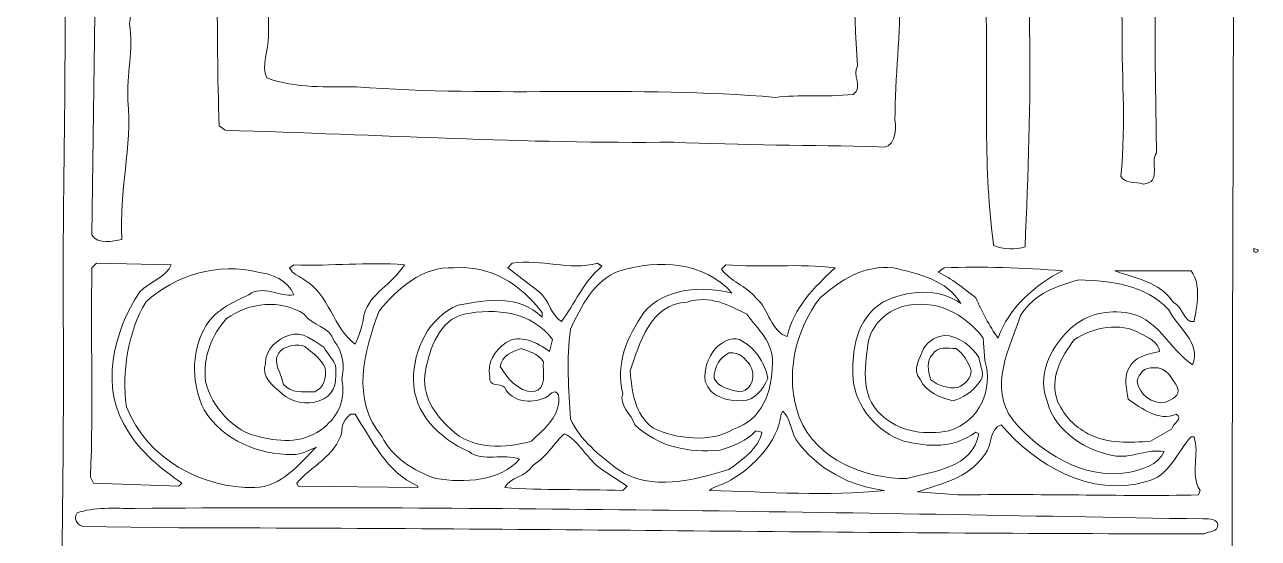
# Model space of a CAD drawing. Header units: centimetres. Extents: x -4.6 to 1.2, y -13.5 to 16.1.
# Drawn here: x -4.6 to 1.24, y 3.75 to 6.18 of the extents above; entities that cross this region are included whole.
import ezdxf

# ---------------------------------------------------------------- set-up
doc = ezdxf.new("R2010")
doc.units = ezdxf.units.CM
doc.header["$MEASUREMENT"] = 0
doc.layers.add('layer 1', color=7, linetype='Continuous')

msp = doc.modelspace()

# ---------------------------------------------------------------- linework, layer by layer
at = {"layer": 'layer 1', "color": 22, "lineweight": 9}
for points, knots in [([(1.13166, 13.98667), (1.13166, 13.98667), (1.1246, 13.04518), (1.1246, 13.04518), (1.1246, 13.04518), (1.1246, 13.04518), (1.13166, 10.41897), (1.13166, 10.41897), (1.13166, 10.41897), (1.13166, 10.41897), (1.1246, 7.96969), (1.1246, 7.96969), (1.1246, 7.96969), (1.11752, 5.30099), (1.11044, 2.67478), (1.10335, 0.01317), (1.10335, 0.01317), (1.10335, 0.01317), (1.08921, -2.95991), (1.08921, -2.95991), (1.08921, -2.95991), (1.09629, -3.49791), (1.08212, -4.08544), (1.08921, -4.6022), (1.08921, -4.6022), (1.13875, -4.64467), (1.11752, -4.69422), (1.08212, -4.7367), (1.08212, -4.7367), (1.07504, -5.86929), (1.08921, -7.00191), (1.08921, -8.11327), (1.08921, -8.11327), (1.08212, -8.50967), (1.08921, -8.94149), (1.07504, -9.35206), (1.07504, -9.35206), (1.07504, -9.97498), (1.07504, -10.57668), (1.06796, -11.22085), (1.06796, -11.22085), (1.06796, -11.22085), (1.06796, -12.94808), (1.06796, -12.94808), (1.06796, -12.94808), (1.06796, -13.1392), (1.08212, -13.31616), (1.06796, -13.50023), (1.06796, -13.50023), (1.06796, -13.50023), (1.05381, -13.51437), (1.05381, -13.51437), (1.05381, -13.51437), (0.88391, -13.50729), (0.70695, -13.51437), (0.55122, -13.51437), (0.55122, -13.51437), (0.43795, -13.47898), (0.31053, -13.5356), (0.18311, -13.51437), (0.18311, -13.51437), (0.1194, -13.45066), (0.17603, -13.35864), (0.1548, -13.2737), (0.1548, -13.2737), (0.13357, -12.65076), (0.1548, -11.96413), (0.14772, -11.31995), (0.14772, -11.31995), (0.14772, -10.85982), (0.14772, -10.38555), (0.14772, -9.93959), (0.14772, -9.93959), (0.16188, -9.12553), (0.14772, -8.31146), (0.14772, -7.49741), (0.14772, -7.49741), (0.14772, -7.37708), (0.1548, -7.25674), (0.14065, -7.12933), (0.14065, -7.12933), (0.1548, -7.07976), (0.14772, -7.01605), (0.14772, -6.95943), (0.14772, -6.95943), (0.16188, -6.34357), (0.13357, -5.75604), (0.1548, -5.14726), (0.1548, -5.14726), (0.1548, -4.68005), (0.16188, -4.20577), (0.16897, -3.71735), (0.16897, -3.71735), (0.1902, -3.42004), (0.21851, -3.11566), (0.21143, -2.81834), (0.21143, -2.81834), (0.19728, -2.67676), (0.16188, -2.54228), (0.14065, -2.40778), (0.14065, -2.40778), (0.13357, -2.31575), (0.07694, -2.24496), (0.04861, -2.16709), (0.04861, -2.16709), (-0.07881, -1.98304), (-0.2416, -1.82023), (-0.45398, -1.74944), (-0.45398, -1.74944), (-0.66633, -1.74944), (-0.63094, -1.4946), (-0.75836, -1.38135), (-0.75836, -1.38135), (-0.93534, -1.12651), (-1.27509, -1.16899), (-1.50161, -0.97078), (-1.50161, -0.97078), (-1.57241, -0.91416), (-1.62195, -0.8292), (-1.67857, -0.77257), (-1.67857, -0.77257), (-1.74937, -0.7938), (-1.79893, -0.87168), (-1.85556, -0.92122), (-1.85556, -0.92122), (-2.1741, -1.28224), (-2.72623, -1.16899), (-3.0094, -1.57248), (-3.0094, -1.57248), (-3.04478, -1.6291), (-3.03771, -1.69989), (-3.05894, -1.74944), (-3.05894, -1.74944), (-3.31378, -1.82023), (-3.59693, -2.01844), (-3.65355, -2.30159), (-3.65355, -2.30159), (-3.70312, -3.46252), (-3.7102, -4.65174), (-3.71726, -5.77727), (-3.71726, -5.77727), (-3.71726, -5.77727), (-3.74558, -8.96272), (-3.74558, -8.96272), (-3.74558, -8.96272), (-3.74558, -9.86173), (-3.76683, -10.83151), (-3.77391, -11.73052), (-3.77391, -11.73052), (-3.77391, -11.73052), (-3.79514, -13.46483), (-3.79514, -13.46483), (-3.79514, -13.46483), (-3.79514, -13.46483), (-3.81637, -13.48606), (-3.81637, -13.48606), (-3.81637, -13.48606), (-3.96504, -13.45775), (-4.11368, -13.50023), (-4.26233, -13.47189), (-4.26233, -13.47189), (-4.3756, -13.49314), (-4.43931, -13.47898), (-4.55965, -13.48606), (-4.55965, -13.48606), (-4.55965, -13.48606), (-4.58796, -13.45066), (-4.58796, -13.45066), (-4.58796, -13.45066), (-4.56673, -13.23831), (-4.60213, -13.01887), (-4.56673, -12.81357), (-4.56673, -12.81357), (-4.56673, -12.57997), (-4.56673, -12.31099), (-4.55256, -12.08446), (-4.55256, -12.08446), (-4.48885, -12.05615), (-4.58088, -11.99952), (-4.57379, -11.94996), (-4.57379, -11.94996), (-4.57379, -11.94996), (-4.52425, -11.87211), (-4.52425, -11.87211), (-4.52425, -11.87211), (-4.57379, -11.76592), (-4.54548, -11.65973), (-4.54548, -11.55356), (-4.54548, -11.55356), (-4.52425, -10.85982), (-4.54548, -10.14488), (-4.51717, -9.45823), (-4.51717, -9.45823), (-4.51717, -9.45823), (-4.51008, -9.45823), (-4.51008, -9.45823), (-4.51008, -9.45823), (-4.53842, -9.33081), (-4.53133, -9.18216), (-4.51717, -9.0406), (-4.51717, -9.0406), (-4.53842, -8.7362), (-4.51717, -8.42474), (-4.51717, -8.12742), (-4.51717, -8.12742), (-4.51008, -7.98586), (-4.54548, -7.84427), (-4.50302, -7.70977), (-4.50302, -7.70977), (-4.55256, -7.67437), (-4.49594, -7.59652), (-4.51008, -7.53989), (-4.51008, -7.53989), (-4.51008, -7.18595), (-4.49594, -6.7683), (-4.50302, -6.40728), (-4.50302, -6.40728), (-4.49594, -5.8976), (-4.50302, -5.39502), (-4.50302, -4.90657), (-4.50302, -4.90657), (-4.50302, -4.90657), (-4.48885, -4.86411), (-4.48885, -4.86411), (-4.48885, -4.86411), (-4.48885, -4.77209), (-4.51008, -4.67299), (-4.48885, -4.58097), (-4.48885, -4.58097), (-4.48885, -4.26242), (-4.48177, -3.92971), (-4.48177, -3.61116), (-4.48177, -3.61116), (-4.48177, -3.61116), (-4.47471, -3.40587), (-4.47471, -3.40587), (-4.47471, -3.40587), (-4.47471, -3.40587), (-4.47471, -3.25722), (-4.47471, -3.25722), (-4.47471, -3.25722), (-4.48885, -2.90328), (-4.46762, -2.53519), (-4.46762, -2.17417), (-4.46762, -2.17417), (-4.46762, -2.10338), (-4.46762, -2.01136), (-4.46054, -1.9335), (-4.46054, -1.9335), (-4.47471, -1.36718), (-4.46054, -0.76549), (-4.46054, -0.19211), (-4.46054, -0.19211), (-4.46054, -0.19211), (-4.44638, 0.02733), (-4.44638, 0.02733), (-4.44638, 0.02733), (-4.46762, 0.06979), (-4.43931, 0.1335), (-4.45346, 0.17598), (-4.45346, 0.17598), (-4.44638, 0.82015), (-4.43223, 1.45722), (-4.43931, 2.12263), (-4.43931, 2.12263), (-4.43931, 2.44826), (-4.41806, 2.75263), (-4.43931, 3.0641), (-4.43931, 3.0641), (-4.42515, 3.08535), (-4.42515, 3.11366), (-4.43223, 3.12782), (-4.43223, 3.12782), (-4.42515, 3.65873), (-4.41806, 4.18255), (-4.41806, 4.68515), (-4.41806, 4.68515), (-4.42515, 5.15235), (-4.411, 5.63371), (-4.411, 6.12921), (-4.411, 6.12921), (-4.40392, 6.49024), (-4.41806, 6.8017), (-4.39683, 7.16981), (-4.39683, 7.16981), (-4.411, 7.37508), (-4.39683, 7.58037), (-4.39683, 7.79273), (-4.39683, 7.79273), (-4.39683, 8.3378), (-4.38975, 8.92532), (-4.40392, 9.45625), (-4.40392, 9.45625), (-4.3756, 9.68277), (-4.39683, 9.93761), (-4.38975, 10.17119), (-4.38975, 10.17119), (-4.38975, 10.21367), (-4.38267, 10.28446), (-4.39683, 10.33401), (-4.39683, 10.33401), (-4.36852, 10.37649), (-4.41806, 10.42603), (-4.38975, 10.46851), (-4.38975, 10.46851), (-4.39683, 10.5747), (-4.38267, 10.68086), (-4.38975, 10.78705), (-4.38975, 10.78705), (-4.38267, 11.16222), (-4.38267, 11.53739), (-4.38267, 11.91259), (-4.38267, 11.91259), (-4.38267, 11.91259), (-4.3756, 12.20988), (-4.3756, 12.20988), (-4.3756, 12.20988), (-4.36144, 12.25944), (-4.40392, 12.30192), (-4.3756, 12.35147), (-4.3756, 12.35147), (-4.39683, 12.62047), (-4.3756, 12.89653), (-4.39683, 13.16552), (-4.39683, 13.16552), (-4.38267, 13.46991), (-4.40392, 13.838), (-4.3756, 14.12823), (-4.3756, 14.12823), (-4.38975, 14.41138), (-4.3756, 14.71578), (-4.3756, 15.00601), (-4.3756, 15.00601), (-4.36852, 15.23252), (-4.38267, 15.48735), (-4.39683, 15.69973), (-4.39683, 15.69973), (-4.36852, 15.74219), (-4.411, 15.81298), (-4.3756, 15.84838), (-4.3756, 15.84838), (-4.38267, 15.89794), (-4.40392, 15.9404), (-4.38267, 15.98996), (-4.38267, 15.98996), (-4.38267, 15.98996), (-4.28358, 16.05367), (-4.28358, 16.05367), (-4.28358, 16.05367), (-4.00041, 16.03242), (-3.65355, 16.06073), (-3.37041, 16.03242), (-3.37041, 16.03242), (-2.71917, 16.05367), (-2.06083, 16.02536), (-1.44499, 16.02536), (-1.44499, 16.02536), (-1.21138, 16.01827), (-0.98488, 16.02536), (-0.75127, 16.01827), (-0.75127, 16.01827), (-0.12835, 16.01827), (0.48751, 15.98288), (1.10335, 15.99703), (1.10335, 15.99703), (1.10335, 15.99703), (1.15291, 15.91209), (1.15291, 15.91209), (1.15291, 15.91209), (1.11752, 15.275), (1.14583, 14.63082), (1.13166, 13.98667)], [0, 0, 0, 0, 0.0107527, 0.0107527, 0.0107527, 0.0107527, 0.0215054, 0.0215054, 0.0215054, 0.0215054, 0.0322581, 0.0322581, 0.0322581, 0.0322581, 0.0430108, 0.0430108, 0.0430108, 0.0430108, 0.0537634, 0.0537634, 0.0537634, 0.0537634, 0.0645161, 0.0645161, 0.0645161, 0.0645161, 0.0752688, 0.0752688, 0.0752688, 0.0752688, 0.0860215, 0.0860215, 0.0860215, 0.0860215, 0.0967742, 0.0967742, 0.0967742, 0.0967742, 0.1075269, 0.1075269, 0.1075269, 0.1075269, 0.1182796, 0.1182796, 0.1182796, 0.1182796, 0.1290323, 0.1290323, 0.1290323, 0.1290323, 0.1397849, 0.1397849, 0.1397849, 0.1397849, 0.1505376, 0.1505376, 0.1505376, 0.1505376, 0.1612903, 0.1612903, 0.1612903, 0.1612903, 0.172043, 0.172043, 0.172043, 0.172043, 0.1827957, 0.1827957, 0.1827957, 0.1827957, 0.1935484, 0.1935484, 0.1935484, 0.1935484, 0.2043011, 0.2043011, 0.2043011, 0.2043011, 0.2150538, 0.2150538, 0.2150538, 0.2150538, 0.2258065, 0.2258065, 0.2258065, 0.2258065, 0.2365591, 0.2365591, 0.2365591, 0.2365591, 0.2473118, 0.2473118, 0.2473118, 0.2473118, 0.2580645, 0.2580645, 0.2580645, 0.2580645, 0.2688172, 0.2688172, 0.2688172, 0.2688172, 0.2795699, 0.2795699, 0.2795699, 0.2795699, 0.2903226, 0.2903226, 0.2903226, 0.2903226, 0.3010753, 0.3010753, 0.3010753, 0.3010753, 0.311828, 0.311828, 0.311828, 0.311828, 0.3225806, 0.3225806, 0.3225806, 0.3225806, 0.3333333, 0.3333333, 0.3333333, 0.3333333, 0.344086, 0.344086, 0.344086, 0.344086, 0.3548387, 0.3548387, 0.3548387, 0.3548387, 0.3655914, 0.3655914, 0.3655914, 0.3655914, 0.3763441, 0.3763441, 0.3763441, 0.3763441, 0.3870968, 0.3870968, 0.3870968, 0.3870968, 0.3978495, 0.3978495, 0.3978495, 0.3978495, 0.4086022, 0.4086022, 0.4086022, 0.4086022, 0.4193548, 0.4193548, 0.4193548, 0.4193548, 0.4301075, 0.4301075, 0.4301075, 0.4301075, 0.4408602, 0.4408602, 0.4408602, 0.4408602, 0.4516129, 0.4516129, 0.4516129, 0.4516129, 0.4623656, 0.4623656, 0.4623656, 0.4623656, 0.4731183, 0.4731183, 0.4731183, 0.4731183, 0.483871, 0.483871, 0.483871, 0.483871, 0.4946237, 0.4946237, 0.4946237, 0.4946237, 0.5053763, 0.5053763, 0.5053763, 0.5053763, 0.516129, 0.516129, 0.516129, 0.516129, 0.5268817, 0.5268817, 0.5268817, 0.5268817, 0.5376344, 0.5376344, 0.5376344, 0.5376344, 0.5483871, 0.5483871, 0.5483871, 0.5483871, 0.5591398, 0.5591398, 0.5591398, 0.5591398, 0.5698925, 0.5698925, 0.5698925, 0.5698925, 0.5806452, 0.5806452, 0.5806452, 0.5806452, 0.5913978, 0.5913978, 0.5913978, 0.5913978, 0.6021505, 0.6021505, 0.6021505, 0.6021505, 0.6129032, 0.6129032, 0.6129032, 0.6129032, 0.6236559, 0.6236559, 0.6236559, 0.6236559, 0.6344086, 0.6344086, 0.6344086, 0.6344086, 0.6451613, 0.6451613, 0.6451613, 0.6451613, 0.655914, 0.655914, 0.655914, 0.655914, 0.6666667, 0.6666667, 0.6666667, 0.6666667, 0.6774194, 0.6774194, 0.6774194, 0.6774194, 0.688172, 0.688172, 0.688172, 0.688172, 0.6989247, 0.6989247, 0.6989247, 0.6989247, 0.7096774, 0.7096774, 0.7096774, 0.7096774, 0.7204301, 0.7204301, 0.7204301, 0.7204301, 0.7311828, 0.7311828, 0.7311828, 0.7311828, 0.7419355, 0.7419355, 0.7419355, 0.7419355, 0.7526882, 0.7526882, 0.7526882, 0.7526882, 0.7634409, 0.7634409, 0.7634409, 0.7634409, 0.7741935, 0.7741935, 0.7741935, 0.7741935, 0.7849462, 0.7849462, 0.7849462, 0.7849462, 0.7956989, 0.7956989, 0.7956989, 0.7956989, 0.8064516, 0.8064516, 0.8064516, 0.8064516, 0.8172043, 0.8172043, 0.8172043, 0.8172043, 0.827957, 0.827957, 0.827957, 0.827957, 0.8387097, 0.8387097, 0.8387097, 0.8387097, 0.8494624, 0.8494624, 0.8494624, 0.8494624, 0.8602151, 0.8602151, 0.8602151, 0.8602151, 0.8709677, 0.8709677, 0.8709677, 0.8709677, 0.8817204, 0.8817204, 0.8817204, 0.8817204, 0.8924731, 0.8924731, 0.8924731, 0.8924731, 0.9032258, 0.9032258, 0.9032258, 0.9032258, 0.9139785, 0.9139785, 0.9139785, 0.9139785, 0.9247312, 0.9247312, 0.9247312, 0.9247312, 0.9354839, 0.9354839, 0.9354839, 0.9354839, 0.9462366, 0.9462366, 0.9462366, 0.9462366, 0.9569892, 0.9569892, 0.9569892, 0.9569892, 0.9677419, 0.9677419, 0.9677419, 0.9677419, 0.9784946, 0.9784946, 0.9784946, 0.9784946, 0.9892473, 0.9892473, 0.9892473, 0.9892473, 1, 1, 1, 1]), ([(-4.09245, 6.79461), (-4.09952, 6.58226), (-4.07829, 6.39113), (-4.1066, 6.18586), (-4.1066, 6.18586), (-4.08537, 6.0655), (-4.12077, 5.94517), (-4.11368, 5.82483), (-4.11368, 5.82483), (-4.09245, 5.60539), (-4.15616, 5.39302), (-4.142, 5.16651), (-4.142, 5.16651), (-4.18448, 5.15943), (-4.25525, 5.13818), (-4.28358, 5.18774), (-4.28358, 5.18774), (-4.28358, 5.18774), (-4.24818, 7.85644), (-4.24818, 7.85644), (-4.24818, 7.85644), (-4.26233, 8.42982), (-4.24818, 9.02443), (-4.23402, 9.62612), (-4.23402, 9.62612), (-4.19862, 9.64029), (-4.14908, 9.64737), (-4.11368, 9.63321), (-4.11368, 9.63321), (-4.07829, 9.50579), (-4.09952, 9.39254), (-4.07829, 9.25804), (-4.07829, 9.25804), (-4.05706, 9.04568), (-4.1066, 8.81916), (-4.08537, 8.60678), (-4.08537, 8.60678), (-4.08537, 8.60678), (-4.07829, 8.01925), (-4.07829, 8.01925), (-4.07829, 8.01925), (-4.11368, 7.90598), (-4.0712, 7.7715), (-4.08537, 7.65823), (-4.08537, 7.65823), (-4.0712, 7.62283), (-4.09952, 7.59452), (-4.09245, 7.55206), (-4.09245, 7.55206), (-4.09245, 7.40339), (-4.09952, 7.25474), (-4.07829, 7.11316), (-4.07829, 7.11316), (-4.07829, 7.11316), (-4.09952, 7.07778), (-4.09952, 7.07778), (-4.09952, 7.07778), (-4.09952, 7.07778), (-4.09245, 6.79461), (-4.09245, 6.79461)], [0, 0, 0, 0, 0.0666667, 0.0666667, 0.0666667, 0.0666667, 0.1333333, 0.1333333, 0.1333333, 0.1333333, 0.2, 0.2, 0.2, 0.2, 0.2666667, 0.2666667, 0.2666667, 0.2666667, 0.3333333, 0.3333333, 0.3333333, 0.3333333, 0.4, 0.4, 0.4, 0.4, 0.4666667, 0.4666667, 0.4666667, 0.4666667, 0.5333333, 0.5333333, 0.5333333, 0.5333333, 0.6, 0.6, 0.6, 0.6, 0.6666667, 0.6666667, 0.6666667, 0.6666667, 0.7333333, 0.7333333, 0.7333333, 0.7333333, 0.8, 0.8, 0.8, 0.8, 0.8666667, 0.8666667, 0.8666667, 0.8666667, 0.9333333, 0.9333333, 0.9333333, 0.9333333, 1, 1, 1, 1]), ([(-0.46106, 6.49732), (-0.43273, 6.44776), (-0.45398, 6.39113), (-0.46106, 6.33451), (-0.46106, 6.33451), (-0.45398, 6.15046), (-0.48229, 5.931), (-0.48229, 5.73281), (-0.48229, 5.73281), (-0.47521, 5.68325), (-0.48229, 5.58414), (-0.56015, 5.60539), (-0.56015, 5.60539), (-0.87163, 5.61246), (-1.21138, 5.61246), (-1.52993, 5.62662), (-1.52993, 5.62662), (-2.23073, 5.61954), (-2.91736, 5.66202), (-3.65355, 5.68325), (-3.65355, 5.68325), (-3.65355, 5.68325), (-3.68187, 5.7045), (-3.68187, 5.7045), (-3.68187, 5.7045), (-3.69603, 6.16461), (-3.68895, 6.62474), (-3.68895, 7.09193), (-3.68895, 7.09193), (-3.69603, 7.78565), (-3.68187, 8.5714), (-3.66064, 9.2722), (-3.66064, 9.2722), (-3.63232, 9.32175), (-3.56153, 9.30052), (-3.51907, 9.32175), (-3.51907, 9.32175), (-3.48368, 9.30052), (-3.41997, 9.31466), (-3.41997, 9.25804), (-3.41997, 9.25804), (-3.41997, 8.79791), (-3.42703, 8.33071), (-3.44828, 7.8706), (-3.44828, 7.8706), (-3.42703, 7.29722), (-3.44828, 6.70259), (-3.44828, 6.12921), (-3.44828, 6.12921), (-3.44828, 6.0655), (-3.48368, 5.98765), (-3.45536, 5.931), (-3.45536, 5.931), (-3.32086, 5.88146), (-3.16513, 5.88854), (-3.03063, 5.88854), (-3.03063, 5.88854), (-2.37231, 5.83898), (-1.70689, 5.89563), (-1.04857, 5.83898), (-1.04857, 5.83898), (-0.93534, 5.85315), (-0.81498, 5.83898), (-0.6805, 5.85315), (-0.6805, 5.85315), (-0.63094, 5.88854), (-0.68756, 5.94517), (-0.65925, 5.98765), (-0.65925, 5.98765), (-0.6805, 6.2708), (-0.6805, 6.56809), (-0.66633, 6.84418), (-0.66633, 6.84418), (-0.67342, 6.88664), (-0.70881, 6.91497), (-0.73713, 6.9362), (-0.73713, 6.9362), (-0.91409, 6.96451), (-1.06982, 6.92912), (-1.23261, 6.98574), (-1.23261, 6.98574), (-1.25386, 7.01405), (-1.26094, 7.0707), (-1.24678, 7.11316), (-1.24678, 7.11316), (-1.06982, 7.14856), (-0.87869, 7.13441), (-0.70881, 7.12733), (-0.70881, 7.12733), (-0.6805, 7.14149), (-0.65219, 7.16981), (-0.67342, 7.20518), (-0.67342, 7.20518), (-0.70173, 7.23351), (-0.65925, 7.26183), (-0.65925, 7.29014), (-0.65925, 7.29014), (-0.65925, 7.29014), (-0.65925, 7.79273), (-0.65925, 7.79273), (-0.65925, 7.79273), (-0.60971, 7.85644), (-0.51769, 7.79273), (-0.46106, 7.79981), (-0.46106, 7.79981), (-0.39027, 7.53081), (-0.48937, 7.24766), (-0.46106, 6.95743), (-0.46106, 6.95743), (-0.48229, 6.8017), (-0.43981, 6.65305), (-0.46106, 6.49732)], [0, 0, 0, 0, 0.0357143, 0.0357143, 0.0357143, 0.0357143, 0.0714286, 0.0714286, 0.0714286, 0.0714286, 0.1071429, 0.1071429, 0.1071429, 0.1071429, 0.1428571, 0.1428571, 0.1428571, 0.1428571, 0.1785714, 0.1785714, 0.1785714, 0.1785714, 0.2142857, 0.2142857, 0.2142857, 0.2142857, 0.25, 0.25, 0.25, 0.25, 0.2857143, 0.2857143, 0.2857143, 0.2857143, 0.3214286, 0.3214286, 0.3214286, 0.3214286, 0.3571429, 0.3571429, 0.3571429, 0.3571429, 0.3928571, 0.3928571, 0.3928571, 0.3928571, 0.4285714, 0.4285714, 0.4285714, 0.4285714, 0.4642857, 0.4642857, 0.4642857, 0.4642857, 0.5, 0.5, 0.5, 0.5, 0.5357143, 0.5357143, 0.5357143, 0.5357143, 0.5714286, 0.5714286, 0.5714286, 0.5714286, 0.6071429, 0.6071429, 0.6071429, 0.6071429, 0.6428571, 0.6428571, 0.6428571, 0.6428571, 0.6785714, 0.6785714, 0.6785714, 0.6785714, 0.7142857, 0.7142857, 0.7142857, 0.7142857, 0.75, 0.75, 0.75, 0.75, 0.7857143, 0.7857143, 0.7857143, 0.7857143, 0.8214286, 0.8214286, 0.8214286, 0.8214286, 0.8571429, 0.8571429, 0.8571429, 0.8571429, 0.8928571, 0.8928571, 0.8928571, 0.8928571, 0.9285714, 0.9285714, 0.9285714, 0.9285714, 0.9642857, 0.9642857, 0.9642857, 0.9642857, 1, 1, 1, 1]), ([(0.74941, 6.01596), (0.74941, 6.01596), (0.75649, 5.57708), (0.75649, 5.57708), (0.75649, 5.57708), (0.7211, 5.5346), (0.78481, 5.4355), (0.69278, 5.42841), (0.69278, 5.42841), (0.65739, 5.44258), (0.60785, 5.42841), (0.5866, 5.46381), (0.5866, 5.46381), (0.61493, 5.72573), (0.5866, 5.9664), (0.59368, 6.20709), (0.59368, 6.20709), (0.57245, 6.33451), (0.60076, 6.46192), (0.59368, 6.58226), (0.59368, 6.58226), (0.57953, 7.31845), (0.60785, 8.06173), (0.61493, 8.79084), (0.61493, 8.79084), (0.60785, 8.8687), (0.56537, 8.93241), (0.55122, 9.0032), (0.55122, 9.0032), (0.55122, 9.0032), (0.52997, 9.02443), (0.52997, 9.02443), (0.52997, 9.02443), (0.33178, 9.01028), (0.1548, 9.0032), (-0.04341, 9.02443), (-0.04341, 9.02443), (-0.26285, 9.0386), (-0.53892, 9.03151), (-0.75836, 9.05274), (-0.75836, 9.05274), (-0.75836, 9.05274), (-0.75836, 9.06691), (-0.75836, 9.06691), (-0.75836, 9.06691), (-1.1689, 9.07399), (-1.66443, 9.08814), (-2.08914, 9.05274), (-2.08914, 9.05274), (-2.08914, 9.05274), (-2.12454, 9.0032), (-2.12454, 9.0032), (-2.12454, 9.0032), (-2.11039, 8.93949), (-2.15287, 8.85455), (-2.10331, 8.81207), (-2.10331, 8.81207), (-2.10331, 8.81207), (-2.13162, 8.77668), (-2.13162, 8.77668), (-2.13162, 8.77668), (-2.14579, 8.4723), (-2.14579, 8.1325), (-2.13162, 7.83521), (-2.13162, 7.83521), (-2.13162, 7.83521), (-2.12454, 7.81396), (-2.12454, 7.81396), (-2.12454, 7.81396), (-2.12454, 7.81396), (-1.72105, 7.79273), (-1.72105, 7.79273), (-1.72105, 7.79273), (-1.65735, 7.75025), (-1.70689, 7.69362), (-1.69274, 7.62991), (-1.69274, 7.62991), (-1.69274, 7.62991), (-1.72814, 7.60869), (-1.72814, 7.60869), (-1.72814, 7.60869), (-1.87679, 7.6016), (-1.98297, 7.62991), (-2.13162, 7.6016), (-2.13162, 7.6016), (-2.23073, 7.54498), (-2.15993, 7.45295), (-2.18825, 7.37508), (-2.18825, 7.37508), (-2.18825, 7.21935), (-2.18825, 7.07778), (-2.20241, 6.92912), (-2.20241, 6.92912), (-2.23781, 6.92203), (-2.31566, 6.91497), (-2.35814, 6.9362), (-2.35814, 6.9362), (-2.39354, 7.09193), (-2.36523, 7.22643), (-2.37937, 7.39631), (-2.37937, 7.39631), (-2.39354, 7.76442), (-2.37937, 8.11836), (-2.36523, 8.47936), (-2.36523, 8.47936), (-2.39354, 8.52892), (-2.34398, 8.5714), (-2.35814, 8.62803), (-2.35814, 8.62803), (-2.38646, 8.79084), (-2.34398, 8.95366), (-2.35106, 9.10939), (-2.35106, 9.10939), (-2.33691, 9.18016), (-2.40062, 9.27927), (-2.31566, 9.30758), (-2.31566, 9.30758), (-1.99006, 9.29343), (-1.70689, 9.29343), (-1.3742, 9.28635), (-1.3742, 9.28635), (-0.68756, 9.26512), (0.03447, 9.26512), (0.7211, 9.24387), (0.7211, 9.24387), (0.7211, 9.24387), (0.74941, 9.20849), (0.74941, 9.20849), (0.74941, 9.20849), (0.74235, 8.91118), (0.73526, 8.57847), (0.74941, 8.3024), (0.74941, 8.3024), (0.76358, 7.83521), (0.74941, 7.36093), (0.74941, 6.88664), (0.74941, 6.88664), (0.74941, 6.60349), (0.74941, 6.30619), (0.74941, 6.01596)], [0, 0, 0, 0, 0.0285714, 0.0285714, 0.0285714, 0.0285714, 0.0571429, 0.0571429, 0.0571429, 0.0571429, 0.0857143, 0.0857143, 0.0857143, 0.0857143, 0.1142857, 0.1142857, 0.1142857, 0.1142857, 0.1428571, 0.1428571, 0.1428571, 0.1428571, 0.1714286, 0.1714286, 0.1714286, 0.1714286, 0.2, 0.2, 0.2, 0.2, 0.2285714, 0.2285714, 0.2285714, 0.2285714, 0.2571429, 0.2571429, 0.2571429, 0.2571429, 0.2857143, 0.2857143, 0.2857143, 0.2857143, 0.3142857, 0.3142857, 0.3142857, 0.3142857, 0.3428571, 0.3428571, 0.3428571, 0.3428571, 0.3714286, 0.3714286, 0.3714286, 0.3714286, 0.4, 0.4, 0.4, 0.4, 0.4285714, 0.4285714, 0.4285714, 0.4285714, 0.4571429, 0.4571429, 0.4571429, 0.4571429, 0.4857143, 0.4857143, 0.4857143, 0.4857143, 0.5142857, 0.5142857, 0.5142857, 0.5142857, 0.5428571, 0.5428571, 0.5428571, 0.5428571, 0.5714286, 0.5714286, 0.5714286, 0.5714286, 0.6, 0.6, 0.6, 0.6, 0.6285714, 0.6285714, 0.6285714, 0.6285714, 0.6571429, 0.6571429, 0.6571429, 0.6571429, 0.6857143, 0.6857143, 0.6857143, 0.6857143, 0.7142857, 0.7142857, 0.7142857, 0.7142857, 0.7428571, 0.7428571, 0.7428571, 0.7428571, 0.7714286, 0.7714286, 0.7714286, 0.7714286, 0.8, 0.8, 0.8, 0.8, 0.8285714, 0.8285714, 0.8285714, 0.8285714, 0.8571429, 0.8571429, 0.8571429, 0.8571429, 0.8857143, 0.8857143, 0.8857143, 0.8857143, 0.9142857, 0.9142857, 0.9142857, 0.9142857, 0.9428571, 0.9428571, 0.9428571, 0.9428571, 0.9714286, 0.9714286, 0.9714286, 0.9714286, 1, 1, 1, 1]), ([(0.1548, 6.15752), (0.16188, 5.81067), (0.14772, 5.47798), (0.13357, 5.13112), (0.13357, 5.13112), (0.09109, 5.11695), (0.02738, 5.11695), (-0.0151, 5.13818), (-0.0151, 5.13818), (-0.06464, 5.49212), (-0.04341, 5.87438), (-0.05047, 6.24248), (-0.05047, 6.24248), (-0.05047, 6.92203), (-0.03633, 7.59452), (-0.0151, 8.25992), (-0.0151, 8.25992), (-0.14958, 8.40859), (-0.40441, 8.3024), (-0.56723, 8.35194), (-0.56723, 8.35194), (-0.7159, 8.33071), (-0.87869, 8.3378), (-1.01317, 8.32363), (-1.01317, 8.32363), (-1.06982, 8.30948), (-1.02734, 8.23161), (-1.04857, 8.19621), (-1.04857, 8.19621), (-1.04148, 8.09004), (-1.09813, 7.99094), (-1.07688, 7.87767), (-1.07688, 7.87767), (-1.06982, 7.79981), (-1.04857, 7.70779), (-1.10519, 7.65114), (-1.10519, 7.65114), (-1.15476, 7.64408), (-1.22555, 7.637), (-1.26801, 7.67239), (-1.26801, 7.67239), (-1.26801, 7.67239), (-1.26094, 8.24578), (-1.26094, 8.24578), (-1.26094, 8.24578), (-1.3388, 8.41565), (-1.55824, 8.28823), (-1.69982, 8.36611), (-1.69982, 8.36611), (-1.72814, 8.41565), (-1.71397, 8.48645), (-1.71397, 8.54307), (-1.71397, 8.54307), (-1.71397, 8.54307), (-1.67151, 8.55724), (-1.67151, 8.55724), (-1.67151, 8.55724), (-1.27509, 8.53601), (-0.85038, 8.56432), (-0.46106, 8.53601), (-0.46106, 8.53601), (-0.46106, 8.53601), (-0.45398, 8.50061), (-0.45398, 8.50061), (-0.45398, 8.50061), (-0.45398, 8.50061), (-0.4115, 8.52892), (-0.4115, 8.52892), (-0.4115, 8.52892), (-0.4115, 8.52892), (0.12649, 8.51476), (0.12649, 8.51476), (0.12649, 8.51476), (0.12649, 8.51476), (0.1548, 8.47936), (0.1548, 8.47936), (0.1548, 8.47936), (0.13357, 8.10419), (0.16897, 7.67948), (0.1548, 7.29014), (0.1548, 7.29014), (0.18311, 7.0707), (0.1548, 6.82295), (0.1548, 6.61057), (0.1548, 6.61057), (0.1548, 6.61057), (0.1548, 6.15752), (0.1548, 6.15752)], [0, 0, 0, 0, 0.0454545, 0.0454545, 0.0454545, 0.0454545, 0.0909091, 0.0909091, 0.0909091, 0.0909091, 0.1363636, 0.1363636, 0.1363636, 0.1363636, 0.1818182, 0.1818182, 0.1818182, 0.1818182, 0.2272727, 0.2272727, 0.2272727, 0.2272727, 0.2727273, 0.2727273, 0.2727273, 0.2727273, 0.3181818, 0.3181818, 0.3181818, 0.3181818, 0.3636364, 0.3636364, 0.3636364, 0.3636364, 0.4090909, 0.4090909, 0.4090909, 0.4090909, 0.4545455, 0.4545455, 0.4545455, 0.4545455, 0.5, 0.5, 0.5, 0.5, 0.5454545, 0.5454545, 0.5454545, 0.5454545, 0.5909091, 0.5909091, 0.5909091, 0.5909091, 0.6363636, 0.6363636, 0.6363636, 0.6363636, 0.6818182, 0.6818182, 0.6818182, 0.6818182, 0.7272727, 0.7272727, 0.7272727, 0.7272727, 0.7727273, 0.7727273, 0.7727273, 0.7727273, 0.8181818, 0.8181818, 0.8181818, 0.8181818, 0.8636364, 0.8636364, 0.8636364, 0.8636364, 0.9090909, 0.9090909, 0.9090909, 0.9090909, 0.9545455, 0.9545455, 0.9545455, 0.9545455, 1, 1, 1, 1]), ([(1.21662, 5.10987), (1.21662, 5.10987), (1.21662, 5.12403), (1.21662, 5.12403), (1.21662, 5.12403), (1.21662, 5.12403), (1.23785, 5.11695), (1.23785, 5.11695), (1.23785, 5.11695), (1.23785, 5.1028), (1.22369, 5.1028), (1.21662, 5.10987)], [0, 0, 0, 0, 0.3333333, 0.3333333, 0.3333333, 0.3333333, 0.6666667, 0.6666667, 0.6666667, 0.6666667, 1, 1, 1, 1]), ([(-4.2765, 4.01267), (-4.2765, 4.01267), (-4.29064, 4.04098), (-4.29064, 4.04098), (-4.29064, 4.04098), (-4.2765, 4.38076), (-4.29064, 4.69222), (-4.28358, 5.03201), (-4.28358, 5.03201), (-4.28358, 5.03201), (-4.26233, 5.05324), (-4.26233, 5.05324), (-4.26233, 5.05324), (-4.26233, 5.05324), (-3.90839, 5.04616), (-3.90839, 5.04616), (-3.90839, 5.04616), (-3.92964, 4.98953), (-4.0075, 4.9683), (-4.05706, 4.91874), (-4.05706, 4.91874), (-4.18448, 4.72761), (-4.24818, 4.45863), (-4.11368, 4.26042), (-4.11368, 4.26042), (-4.05706, 4.16132), (-3.95087, 4.07638), (-3.85885, 4.01267), (-3.85885, 4.01267), (-3.85885, 4.01267), (-3.87299, 3.9985), (-3.87299, 3.9985), (-3.87299, 3.9985), (-3.87299, 3.9985), (-4.2765, 4.01267), (-4.2765, 4.01267)], [0, 0, 0, 0, 0.1111111, 0.1111111, 0.1111111, 0.1111111, 0.2222222, 0.2222222, 0.2222222, 0.2222222, 0.3333333, 0.3333333, 0.3333333, 0.3333333, 0.4444444, 0.4444444, 0.4444444, 0.4444444, 0.5555556, 0.5555556, 0.5555556, 0.5555556, 0.6666667, 0.6666667, 0.6666667, 0.6666667, 0.7777778, 0.7777778, 0.7777778, 0.7777778, 0.8888889, 0.8888889, 0.8888889, 0.8888889, 1, 1, 1, 1]), ([(-3.51199, 3.99142), (-3.75974, 3.98435), (-4.02166, 4.12592), (-4.12077, 4.37367), (-4.12077, 4.37367), (-4.142, 4.53649), (-4.11368, 4.72761), (-4.02875, 4.8692), (-4.02875, 4.8692), (-3.89424, 4.99662), (-3.68187, 5.06032), (-3.49782, 5.01076), (-3.49782, 5.01076), (-3.43411, 5.0037), (-3.35626, 4.97537), (-3.32795, 4.90459), (-3.32795, 4.90459), (-3.39165, 4.89043), (-3.47659, 4.95414), (-3.5403, 4.90459), (-3.5403, 4.90459), (-3.61816, 4.8692), (-3.7102, 4.82672), (-3.75266, 4.74178), (-3.75266, 4.74178), (-3.81637, 4.62851), (-3.80929, 4.47278), (-3.75266, 4.35953), (-3.75266, 4.35953), (-3.66064, 4.21088), (-3.49074, 4.14717), (-3.33501, 4.14717), (-3.33501, 4.14717), (-3.29255, 4.14717), (-3.25715, 4.1684), (-3.22176, 4.18255), (-3.22176, 4.18255), (-3.29961, 4.10469), (-3.39165, 3.99142), (-3.51199, 3.99142)], [0, 0, 0, 0, 0.1, 0.1, 0.1, 0.1, 0.2, 0.2, 0.2, 0.2, 0.3, 0.3, 0.3, 0.3, 0.4, 0.4, 0.4, 0.4, 0.5, 0.5, 0.5, 0.5, 0.6, 0.6, 0.6, 0.6, 0.7, 0.7, 0.7, 0.7, 0.8, 0.8, 0.8, 0.8, 0.9, 0.9, 0.9, 0.9, 1, 1, 1, 1]), ([(-2.99523, 4.81257), (-3.00232, 4.76301), (-3.01646, 4.71347), (-3.03771, 4.67099), (-3.03771, 4.67099), (-3.14388, 4.74886), (-3.15805, 4.90459), (-3.27838, 4.97537), (-3.27838, 4.97537), (-3.29961, 4.98953), (-3.33501, 5.0037), (-3.34918, 5.03201), (-3.34918, 5.03201), (-3.34918, 5.03201), (-3.32795, 5.04616), (-3.32795, 5.04616), (-3.32795, 5.04616), (-3.14388, 5.0391), (-2.98815, 5.06032), (-2.80411, 5.04616), (-2.80411, 5.04616), (-2.86073, 4.95414), (-2.96692, 4.91168), (-2.99523, 4.81257)], [0, 0, 0, 0, 0.1666667, 0.1666667, 0.1666667, 0.1666667, 0.3333333, 0.3333333, 0.3333333, 0.3333333, 0.5, 0.5, 0.5, 0.5, 0.6666667, 0.6666667, 0.6666667, 0.6666667, 0.8333333, 0.8333333, 0.8333333, 0.8333333, 1, 1, 1, 1]), ([(-2.15287, 4.79841), (-2.26612, 4.90459), (-2.40769, 4.88334), (-2.54927, 4.85503), (-2.54927, 4.85503), (-2.69086, 4.79841), (-2.76163, 4.64267), (-2.76163, 4.50109), (-2.76163, 4.50109), (-2.76163, 4.34536), (-2.64129, 4.22502), (-2.49973, 4.16132), (-2.49973, 4.16132), (-2.42894, 4.11177), (-2.33691, 4.15423), (-2.25904, 4.12592), (-2.25904, 4.12592), (-2.35106, 4.01973), (-2.52096, 4.01267), (-2.65546, 4.0339), (-2.65546, 4.0339), (-2.76163, 4.06929), (-2.86782, 4.14009), (-2.9103, 4.23211), (-2.9103, 4.23211), (-3.05894, 4.40907), (-2.99523, 4.63559), (-2.92444, 4.82672), (-2.92444, 4.82672), (-2.8395, 4.93291), (-2.71917, 5.0391), (-2.5705, 5.03201), (-2.5705, 5.03201), (-2.40062, 5.04616), (-2.25196, 4.95414), (-2.15287, 4.81964), (-2.15287, 4.81964), (-2.15287, 4.81964), (-2.15287, 4.79841), (-2.15287, 4.79841)], [0, 0, 0, 0, 0.1, 0.1, 0.1, 0.1, 0.2, 0.2, 0.2, 0.2, 0.3, 0.3, 0.3, 0.3, 0.4, 0.4, 0.4, 0.4, 0.5, 0.5, 0.5, 0.5, 0.6, 0.6, 0.6, 0.6, 0.7, 0.7, 0.7, 0.7, 0.8, 0.8, 0.8, 0.8, 0.9, 0.9, 0.9, 0.9, 1, 1, 1, 1]), ([(-2.06083, 4.77718), (-2.11039, 4.80549), (-2.11747, 4.87628), (-2.16702, 4.91874), (-2.16702, 4.91874), (-2.16702, 4.91874), (-2.31566, 5.03201), (-2.31566, 5.03201), (-2.31566, 5.03201), (-2.31566, 5.03201), (-2.29444, 5.05324), (-2.29444, 5.05324), (-2.29444, 5.05324), (-2.15287, 5.07447), (-2.02543, 5.01785), (-1.89095, 5.05324), (-1.89095, 5.05324), (-1.89095, 5.05324), (-1.8697, 5.0391), (-1.8697, 5.0391), (-1.8697, 5.0391), (-1.96174, 4.96122), (-1.99712, 4.86211), (-2.06083, 4.77718)], [0, 0, 0, 0, 0.1666667, 0.1666667, 0.1666667, 0.1666667, 0.3333333, 0.3333333, 0.3333333, 0.3333333, 0.5, 0.5, 0.5, 0.5, 0.6666667, 0.6666667, 0.6666667, 0.6666667, 0.8333333, 0.8333333, 0.8333333, 0.8333333, 1, 1, 1, 1]), ([(-1.26801, 4.07638), (-1.43791, 4.02681), (-1.63612, 3.97019), (-1.79185, 4.07638), (-1.79185, 4.07638), (-1.87679, 4.14009), (-1.97589, 4.21794), (-2.01837, 4.31705), (-2.01837, 4.31705), (-2.02543, 4.45155), (-2.0396, 4.6002), (-2.01837, 4.74178), (-2.01837, 4.74178), (-1.96881, 4.84797), (-1.9051, 4.97537), (-1.78476, 5.01785), (-1.78476, 5.01785), (-1.60072, 5.07447), (-1.38128, 5.06032), (-1.25386, 4.91168), (-1.25386, 4.91168), (-1.38836, 4.94705), (-1.57241, 4.93999), (-1.67151, 4.81964), (-1.67151, 4.81964), (-1.74937, 4.70638), (-1.80599, 4.57897), (-1.7706, 4.43738), (-1.7706, 4.43738), (-1.79185, 4.38076), (-1.72814, 4.33828), (-1.71397, 4.28873), (-1.71397, 4.28873), (-1.60072, 4.18255), (-1.45913, 4.15423), (-1.31049, 4.1684), (-1.31049, 4.1684), (-1.24678, 4.18963), (-1.18307, 4.21088), (-1.14059, 4.26042), (-1.14059, 4.26042), (-1.14059, 4.26042), (-1.11228, 4.25334), (-1.11228, 4.25334), (-1.11228, 4.25334), (-1.12644, 4.17548), (-1.21138, 4.11884), (-1.26801, 4.07638)], [0, 0, 0, 0, 0.0833333, 0.0833333, 0.0833333, 0.0833333, 0.1666667, 0.1666667, 0.1666667, 0.1666667, 0.25, 0.25, 0.25, 0.25, 0.3333333, 0.3333333, 0.3333333, 0.3333333, 0.4166667, 0.4166667, 0.4166667, 0.4166667, 0.5, 0.5, 0.5, 0.5, 0.5833333, 0.5833333, 0.5833333, 0.5833333, 0.6666667, 0.6666667, 0.6666667, 0.6666667, 0.75, 0.75, 0.75, 0.75, 0.8333333, 0.8333333, 0.8333333, 0.8333333, 0.9166667, 0.9166667, 0.9166667, 0.9166667, 1, 1, 1, 1]), ([(-0.99196, 4.70638), (-1.06982, 4.72761), (-1.07688, 4.8338), (-1.14059, 4.89043), (-1.14059, 4.89043), (-1.19015, 4.94705), (-1.26094, 4.9683), (-1.3034, 5.02493), (-1.3034, 5.02493), (-1.3034, 5.02493), (-1.28217, 5.04616), (-1.28217, 5.04616), (-1.28217, 5.04616), (-1.11936, 5.03201), (-0.92825, 5.05324), (-0.76544, 5.03201), (-0.76544, 5.03201), (-0.86454, 4.93999), (-0.96365, 4.84088), (-0.99196, 4.70638)], [0, 0, 0, 0, 0.2, 0.2, 0.2, 0.2, 0.4, 0.4, 0.4, 0.4, 0.6, 0.6, 0.6, 0.6, 0.8, 0.8, 0.8, 0.8, 1, 1, 1, 1]), ([(-0.42566, 4.0339), (-0.62385, 4.0339), (-0.85038, 4.11884), (-0.93534, 4.32413), (-0.93534, 4.32413), (-1.00611, 4.51526), (-0.95657, 4.7347), (-0.83623, 4.89043), (-0.83623, 4.89043), (-0.73713, 4.97537), (-0.63094, 5.04616), (-0.48937, 5.03201), (-0.48937, 5.03201), (-0.3761, 5.0037), (-0.23454, 4.97537), (-0.17083, 4.86211), (-0.17083, 4.86211), (-0.26993, 4.93999), (-0.43273, 4.92582), (-0.53892, 4.8692), (-0.53892, 4.8692), (-0.66633, 4.79132), (-0.68756, 4.64267), (-0.6805, 4.50109), (-0.6805, 4.50109), (-0.66633, 4.37367), (-0.56723, 4.25334), (-0.43981, 4.21088), (-0.43981, 4.21088), (-0.31948, 4.18255), (-0.20622, 4.17548), (-0.10004, 4.25334), (-0.10004, 4.25334), (-0.10004, 4.25334), (-0.08587, 4.24625), (-0.08587, 4.24625), (-0.08587, 4.24625), (-0.1142, 4.08346), (-0.29825, 4.06929), (-0.42566, 4.0339)], [0, 0, 0, 0, 0.1, 0.1, 0.1, 0.1, 0.2, 0.2, 0.2, 0.2, 0.3, 0.3, 0.3, 0.3, 0.4, 0.4, 0.4, 0.4, 0.5, 0.5, 0.5, 0.5, 0.6, 0.6, 0.6, 0.6, 0.7, 0.7, 0.7, 0.7, 0.8, 0.8, 0.8, 0.8, 0.9, 0.9, 0.9, 0.9, 1, 1, 1, 1]), ([(0.00615, 4.6993), (-0.03633, 4.75593), (-0.07172, 4.82672), (-0.10004, 4.89043), (-0.10004, 4.89043), (-0.15666, 4.93291), (-0.21329, 4.98245), (-0.277, 5.01076), (-0.277, 5.01076), (-0.277, 5.01076), (-0.24868, 5.03201), (-0.24868, 5.03201), (-0.24868, 5.03201), (-0.07172, 5.0391), (0.12649, 5.03201), (0.31053, 5.01785), (0.31053, 5.01785), (0.18311, 4.95414), (0.05569, 4.84088), (0.00615, 4.6993)], [0, 0, 0, 0, 0.2, 0.2, 0.2, 0.2, 0.4, 0.4, 0.4, 0.4, 0.6, 0.6, 0.6, 0.6, 0.8, 0.8, 0.8, 0.8, 1, 1, 1, 1]), ([(0.92639, 4.57188), (0.8202, 4.64267), (0.75649, 4.80549), (0.60785, 4.81964), (0.60785, 4.81964), (0.50166, 4.8338), (0.40964, 4.80549), (0.33884, 4.7347), (0.33884, 4.7347), (0.24682, 4.64267), (0.1902, 4.52234), (0.23974, 4.39492), (0.23974, 4.39492), (0.27513, 4.25334), (0.43087, 4.16132), (0.56537, 4.14009), (0.56537, 4.14009), (0.65033, 4.133), (0.71401, 4.17548), (0.79189, 4.16132), (0.79189, 4.16132), (0.76358, 4.09761), (0.6857, 4.07638), (0.62199, 4.06221), (0.62199, 4.06221), (0.40255, 4.02681), (0.20434, 4.16132), (0.07694, 4.30996), (0.07694, 4.30996), (-0.04341, 4.46571), (0.06278, 4.65682), (0.11232, 4.80549), (0.11232, 4.80549), (0.17603, 4.91168), (0.2893, 4.94705), (0.38841, 4.97537), (0.38841, 4.97537), (0.54414, 4.9683), (0.69987, 4.95414), (0.81312, 4.8338), (0.81312, 4.8338), (0.8556, 4.74886), (0.96887, 4.67807), (0.92639, 4.57188)], [0, 0, 0, 0, 0.0909091, 0.0909091, 0.0909091, 0.0909091, 0.1818182, 0.1818182, 0.1818182, 0.1818182, 0.2727273, 0.2727273, 0.2727273, 0.2727273, 0.3636364, 0.3636364, 0.3636364, 0.3636364, 0.4545455, 0.4545455, 0.4545455, 0.4545455, 0.5454545, 0.5454545, 0.5454545, 0.5454545, 0.6363636, 0.6363636, 0.6363636, 0.6363636, 0.7272727, 0.7272727, 0.7272727, 0.7272727, 0.8181818, 0.8181818, 0.8181818, 0.8181818, 0.9090909, 0.9090909, 0.9090909, 0.9090909, 1, 1, 1, 1]), ([(0.93347, 4.77718), (0.88391, 4.77009), (0.88391, 4.84797), (0.83437, 4.8692), (0.83437, 4.8692), (0.77066, 4.9683), (0.65033, 4.98245), (0.55828, 5.01785), (0.55828, 5.01785), (0.67156, 5.01785), (0.79897, 5.01785), (0.91931, 5.01785), (0.91931, 5.01785), (0.96887, 4.95414), (0.94762, 4.84797), (0.93347, 4.77718)], [0, 0, 0, 0, 0.25, 0.25, 0.25, 0.25, 0.5, 0.5, 0.5, 0.5, 0.75, 0.75, 0.75, 0.75, 1, 1, 1, 1]), ([(-3.18636, 4.27459), (-3.2713, 4.20379), (-3.38457, 4.20379), (-3.49074, 4.23211), (-3.49074, 4.23211), (-3.61109, 4.25334), (-3.71726, 4.37367), (-3.74558, 4.49403), (-3.74558, 4.49403), (-3.75974, 4.60728), (-3.71726, 4.71347), (-3.64649, 4.79132), (-3.64649, 4.79132), (-3.5403, 4.8692), (-3.39165, 4.88334), (-3.27838, 4.81257), (-3.27838, 4.81257), (-3.24299, 4.75593), (-3.15805, 4.75593), (-3.13682, 4.68515), (-3.13682, 4.68515), (-3.09434, 4.63559), (-3.08726, 4.5648), (-3.10142, 4.50109), (-3.10142, 4.50109), (-3.08017, 4.41615), (-3.11557, 4.33121), (-3.18636, 4.27459)], [0, 0, 0, 0, 0.1428571, 0.1428571, 0.1428571, 0.1428571, 0.2857143, 0.2857143, 0.2857143, 0.2857143, 0.4285714, 0.4285714, 0.4285714, 0.4285714, 0.5714286, 0.5714286, 0.5714286, 0.5714286, 0.7142857, 0.7142857, 0.7142857, 0.7142857, 0.8571429, 0.8571429, 0.8571429, 0.8571429, 1, 1, 1, 1]), ([(-1.24678, 4.2675), (-1.35297, 4.20379), (-1.51578, 4.21794), (-1.62903, 4.27459), (-1.62903, 4.27459), (-1.71397, 4.33828), (-1.72814, 4.44446), (-1.73522, 4.54357), (-1.73522, 4.54357), (-1.69274, 4.67099), (-1.6432, 4.86211), (-1.46622, 4.8692), (-1.46622, 4.8692), (-1.36003, 4.90459), (-1.26801, 4.85503), (-1.18307, 4.81257), (-1.18307, 4.81257), (-1.13351, 4.74178), (-1.05565, 4.67807), (-1.06273, 4.57897), (-1.06273, 4.57897), (-1.06273, 4.44446), (-1.11228, 4.30996), (-1.24678, 4.2675)], [0, 0, 0, 0, 0.1666667, 0.1666667, 0.1666667, 0.1666667, 0.3333333, 0.3333333, 0.3333333, 0.3333333, 0.5, 0.5, 0.5, 0.5, 0.6666667, 0.6666667, 0.6666667, 0.6666667, 0.8333333, 0.8333333, 0.8333333, 0.8333333, 1, 1, 1, 1]), ([(-0.22745, 4.26042), (-0.33364, 4.23919), (-0.44689, 4.25334), (-0.52477, 4.31705), (-0.52477, 4.31705), (-0.65219, 4.40907), (-0.62385, 4.55065), (-0.60971, 4.67807), (-0.60971, 4.67807), (-0.59554, 4.75593), (-0.52477, 4.82672), (-0.44689, 4.84797), (-0.44689, 4.84797), (-0.29116, 4.89043), (-0.14958, 4.81257), (-0.06464, 4.6993), (-0.06464, 4.6993), (-0.06464, 4.6993), (-0.05756, 4.59313), (-0.05756, 4.59313), (-0.05756, 4.59313), (-0.0151, 4.45863), (-0.07881, 4.3029), (-0.22745, 4.26042)], [0, 0, 0, 0, 0.1666667, 0.1666667, 0.1666667, 0.1666667, 0.3333333, 0.3333333, 0.3333333, 0.3333333, 0.5, 0.5, 0.5, 0.5, 0.6666667, 0.6666667, 0.6666667, 0.6666667, 0.8333333, 0.8333333, 0.8333333, 0.8333333, 1, 1, 1, 1]), ([(-2.20241, 4.21088), (-2.32275, 4.17548), (-2.48556, 4.1684), (-2.58467, 4.2675), (-2.58467, 4.2675), (-2.66252, 4.33828), (-2.72623, 4.43032), (-2.705, 4.54357), (-2.705, 4.54357), (-2.68377, 4.64976), (-2.64129, 4.78426), (-2.52096, 4.81257), (-2.52096, 4.81257), (-2.37231, 4.84088), (-2.20241, 4.82672), (-2.10331, 4.69222), (-2.10331, 4.69222), (-2.10331, 4.69222), (-2.11747, 4.63559), (-2.11747, 4.63559), (-2.11747, 4.63559), (-2.1741, 4.67807), (-2.25904, 4.72055), (-2.32275, 4.67807), (-2.32275, 4.67807), (-2.37937, 4.63559), (-2.41477, 4.58605), (-2.40062, 4.51526), (-2.40062, 4.51526), (-2.40769, 4.46571), (-2.35106, 4.48694), (-2.32983, 4.46571), (-2.32983, 4.46571), (-2.29444, 4.39492), (-2.2095, 4.38784), (-2.1387, 4.41615), (-2.1387, 4.41615), (-2.11747, 4.42323), (-2.09623, 4.46571), (-2.075, 4.43032), (-2.075, 4.43032), (-2.06083, 4.33121), (-2.14579, 4.2675), (-2.20241, 4.21088)], [0, 0, 0, 0, 0.0909091, 0.0909091, 0.0909091, 0.0909091, 0.1818182, 0.1818182, 0.1818182, 0.1818182, 0.2727273, 0.2727273, 0.2727273, 0.2727273, 0.3636364, 0.3636364, 0.3636364, 0.3636364, 0.4545455, 0.4545455, 0.4545455, 0.4545455, 0.5454545, 0.5454545, 0.5454545, 0.5454545, 0.6363636, 0.6363636, 0.6363636, 0.6363636, 0.7272727, 0.7272727, 0.7272727, 0.7272727, 0.8181818, 0.8181818, 0.8181818, 0.8181818, 0.9090909, 0.9090909, 0.9090909, 0.9090909, 1, 1, 1, 1]), ([(-3.20759, 4.40201), (-3.26424, 4.38076), (-3.34209, 4.39492), (-3.38457, 4.43738), (-3.38457, 4.43738), (-3.42703, 4.47278), (-3.48368, 4.51526), (-3.46243, 4.57897), (-3.46243, 4.57897), (-3.46243, 4.64976), (-3.4058, 4.69222), (-3.34918, 4.71347), (-3.34918, 4.71347), (-3.28547, 4.7347), (-3.2359, 4.68515), (-3.18636, 4.65682), (-3.18636, 4.65682), (-3.16513, 4.61436), (-3.12265, 4.58605), (-3.12974, 4.54357), (-3.12974, 4.54357), (-3.12265, 4.47986), (-3.14388, 4.42323), (-3.20759, 4.40201)], [0, 0, 0, 0, 0.1666667, 0.1666667, 0.1666667, 0.1666667, 0.3333333, 0.3333333, 0.3333333, 0.3333333, 0.5, 0.5, 0.5, 0.5, 0.6666667, 0.6666667, 0.6666667, 0.6666667, 0.8333333, 0.8333333, 0.8333333, 0.8333333, 1, 1, 1, 1]), ([(0.72818, 4.21088), (0.62908, 4.20379), (0.52997, 4.19671), (0.43087, 4.24625), (0.43087, 4.24625), (0.36716, 4.28165), (0.3247, 4.32413), (0.2893, 4.39492), (0.2893, 4.39492), (0.24682, 4.50817), (0.30345, 4.60728), (0.36716, 4.69222), (0.36716, 4.69222), (0.45212, 4.74886), (0.5866, 4.77718), (0.67864, 4.72055), (0.67864, 4.72055), (0.71401, 4.70638), (0.76358, 4.67807), (0.77066, 4.63559), (0.77066, 4.63559), (0.71401, 4.62145), (0.65033, 4.61436), (0.62199, 4.55065), (0.62199, 4.55065), (0.60076, 4.50817), (0.61493, 4.45863), (0.62199, 4.40907), (0.62199, 4.40907), (0.6857, 4.36661), (0.76358, 4.3029), (0.84852, 4.33828), (0.84852, 4.33828), (0.88391, 4.31705), (0.83437, 4.29582), (0.82729, 4.2675), (0.82729, 4.2675), (0.82729, 4.2675), (0.72818, 4.21088), (0.72818, 4.21088)], [0, 0, 0, 0, 0.1, 0.1, 0.1, 0.1, 0.2, 0.2, 0.2, 0.2, 0.3, 0.3, 0.3, 0.3, 0.4, 0.4, 0.4, 0.4, 0.5, 0.5, 0.5, 0.5, 0.6, 0.6, 0.6, 0.6, 0.7, 0.7, 0.7, 0.7, 0.8, 0.8, 0.8, 0.8, 0.9, 0.9, 0.9, 0.9, 1, 1, 1, 1]), ([(-3.22884, 4.44446), (-3.28547, 4.44446), (-3.34209, 4.43738), (-3.37749, 4.47986), (-3.37749, 4.47986), (-3.38457, 4.53649), (-3.44828, 4.6002), (-3.37749, 4.64976), (-3.37749, 4.64976), (-3.34918, 4.6639), (-3.29255, 4.67807), (-3.26424, 4.64976), (-3.26424, 4.64976), (-3.22884, 4.62145), (-3.20053, 4.6002), (-3.17928, 4.55774), (-3.17928, 4.55774), (-3.17219, 4.50817), (-3.18636, 4.46571), (-3.22884, 4.44446)], [0, 0, 0, 0, 0.2, 0.2, 0.2, 0.2, 0.4, 0.4, 0.4, 0.4, 0.6, 0.6, 0.6, 0.6, 0.8, 0.8, 0.8, 0.8, 1, 1, 1, 1]), ([(-1.2043, 4.40201), (-1.27509, 4.40201), (-1.35297, 4.41615), (-1.38128, 4.49403), (-1.38128, 4.49403), (-1.38836, 4.55065), (-1.36711, 4.60728), (-1.33172, 4.64976), (-1.33172, 4.64976), (-1.3034, 4.67807), (-1.26094, 4.70638), (-1.21847, 4.69222), (-1.21847, 4.69222), (-1.14767, 4.65682), (-1.09813, 4.58605), (-1.08396, 4.50817), (-1.08396, 4.50817), (-1.10519, 4.45863), (-1.14767, 4.40201), (-1.2043, 4.40201)], [0, 0, 0, 0, 0.2, 0.2, 0.2, 0.2, 0.4, 0.4, 0.4, 0.4, 0.6, 0.6, 0.6, 0.6, 0.8, 0.8, 0.8, 0.8, 1, 1, 1, 1]), ([(-0.20622, 4.40201), (-0.26993, 4.41615), (-0.33364, 4.44446), (-0.36196, 4.50109), (-0.36196, 4.50109), (-0.40441, 4.55065), (-0.36196, 4.60728), (-0.34779, 4.64976), (-0.34779, 4.64976), (-0.31948, 4.69222), (-0.28408, 4.70638), (-0.2416, 4.71347), (-0.2416, 4.71347), (-0.17789, 4.70638), (-0.1142, 4.65682), (-0.08587, 4.60728), (-0.08587, 4.60728), (-0.07881, 4.5648), (-0.05047, 4.52234), (-0.08587, 4.48694), (-0.08587, 4.48694), (-0.1142, 4.44446), (-0.16375, 4.41615), (-0.20622, 4.40201)], [0, 0, 0, 0, 0.1666667, 0.1666667, 0.1666667, 0.1666667, 0.3333333, 0.3333333, 0.3333333, 0.3333333, 0.5, 0.5, 0.5, 0.5, 0.6666667, 0.6666667, 0.6666667, 0.6666667, 0.8333333, 0.8333333, 0.8333333, 0.8333333, 1, 1, 1, 1]), ([(-2.19533, 4.44446), (-2.26612, 4.44446), (-2.32275, 4.51526), (-2.35106, 4.5648), (-2.35106, 4.5648), (-2.34398, 4.61436), (-2.29444, 4.63559), (-2.25196, 4.64976), (-2.25196, 4.64976), (-2.21656, 4.63559), (-2.1741, 4.62851), (-2.14579, 4.58605), (-2.14579, 4.58605), (-2.15287, 4.53649), (-2.12454, 4.45863), (-2.19533, 4.44446)], [0, 0, 0, 0, 0.25, 0.25, 0.25, 0.25, 0.5, 0.5, 0.5, 0.5, 0.75, 0.75, 0.75, 0.75, 1, 1, 1, 1]), ([(-1.21138, 4.44446), (-1.26094, 4.45155), (-1.31757, 4.46571), (-1.3388, 4.50817), (-1.3388, 4.50817), (-1.3388, 4.5648), (-1.31049, 4.60728), (-1.26801, 4.62851), (-1.26801, 4.62851), (-1.21847, 4.63559), (-1.19015, 4.6002), (-1.1689, 4.57188), (-1.1689, 4.57188), (-1.14059, 4.52234), (-1.15476, 4.45863), (-1.21138, 4.44446)], [0, 0, 0, 0, 0.25, 0.25, 0.25, 0.25, 0.5, 0.5, 0.5, 0.5, 0.75, 0.75, 0.75, 0.75, 1, 1, 1, 1]), ([(-0.18497, 4.46571), (-0.22745, 4.45863), (-0.277, 4.47278), (-0.31239, 4.50109), (-0.31239, 4.50109), (-0.32656, 4.54357), (-0.33364, 4.59313), (-0.30531, 4.62145), (-0.30531, 4.62145), (-0.277, 4.6639), (-0.23454, 4.64976), (-0.19206, 4.64976), (-0.19206, 4.64976), (-0.15666, 4.62145), (-0.13543, 4.58605), (-0.12127, 4.54357), (-0.12127, 4.54357), (-0.12127, 4.50817), (-0.14958, 4.47986), (-0.18497, 4.46571)], [0, 0, 0, 0, 0.2, 0.2, 0.2, 0.2, 0.4, 0.4, 0.4, 0.4, 0.6, 0.6, 0.6, 0.6, 0.8, 0.8, 0.8, 0.8, 1, 1, 1, 1]), ([(0.79897, 4.39492), (0.73526, 4.38076), (0.67156, 4.43738), (0.66447, 4.49403), (0.66447, 4.49403), (0.67156, 4.52942), (0.69987, 4.5648), (0.74235, 4.55774), (0.74235, 4.55774), (0.80606, 4.5648), (0.82729, 4.50817), (0.8556, 4.46571), (0.8556, 4.46571), (0.86977, 4.42323), (0.82729, 4.40907), (0.79897, 4.39492)], [0, 0, 0, 0, 0.25, 0.25, 0.25, 0.25, 0.5, 0.5, 0.5, 0.5, 0.75, 0.75, 0.75, 0.75, 1, 1, 1, 1]), ([(-3.3067, 3.9985), (-3.3067, 3.9985), (-3.31378, 4.01267), (-3.31378, 4.01267), (-3.31378, 4.01267), (-3.25007, 4.09052), (-3.12974, 4.14009), (-3.10142, 4.25334), (-3.10142, 4.25334), (-3.10142, 4.28873), (-3.08726, 4.31705), (-3.05894, 4.33828), (-3.05894, 4.33828), (-3.05894, 4.33828), (-3.03771, 4.33828), (-3.03771, 4.33828), (-3.03771, 4.33828), (-2.95984, 4.21794), (-2.88905, 4.06221), (-2.7404, 3.9985), (-2.7404, 3.9985), (-2.7404, 3.9985), (-2.7404, 3.99142), (-2.7404, 3.99142), (-2.7404, 3.99142), (-2.7404, 3.99142), (-3.3067, 3.9985), (-3.3067, 3.9985)], [0, 0, 0, 0, 0.1428571, 0.1428571, 0.1428571, 0.1428571, 0.2857143, 0.2857143, 0.2857143, 0.2857143, 0.4285714, 0.4285714, 0.4285714, 0.4285714, 0.5714286, 0.5714286, 0.5714286, 0.5714286, 0.7142857, 0.7142857, 0.7142857, 0.7142857, 0.8571429, 0.8571429, 0.8571429, 0.8571429, 1, 1, 1, 1]), ([(-1.36003, 3.97727), (-1.3388, 3.9985), (-1.28926, 4.00558), (-1.26094, 4.02681), (-1.26094, 4.02681), (-1.14767, 4.09052), (-1.04148, 4.20379), (-1.02026, 4.33828), (-1.02026, 4.33828), (-1.02026, 4.33828), (-1.01317, 4.35244), (-1.01317, 4.35244), (-1.01317, 4.35244), (-0.9778, 4.32413), (-0.9778, 4.26042), (-0.94948, 4.21794), (-0.94948, 4.21794), (-0.85038, 4.07638), (-0.69465, 3.9985), (-0.53183, 3.97727), (-0.53183, 3.97727), (-0.80084, 3.94896), (-1.07688, 3.97019), (-1.36003, 3.97727)], [0, 0, 0, 0, 0.1666667, 0.1666667, 0.1666667, 0.1666667, 0.3333333, 0.3333333, 0.3333333, 0.3333333, 0.5, 0.5, 0.5, 0.5, 0.6666667, 0.6666667, 0.6666667, 0.6666667, 0.8333333, 0.8333333, 0.8333333, 0.8333333, 1, 1, 1, 1]), ([(0.9547, 3.95604), (0.57953, 3.94896), (0.19728, 3.96311), (-0.18497, 3.95604), (-0.18497, 3.95604), (-0.18497, 3.95604), (-0.3761, 3.97019), (-0.3761, 3.97019), (-0.3761, 3.97019), (-0.26285, 4.01267), (-0.14252, 4.02681), (-0.05756, 4.14717), (-0.05756, 4.14717), (-0.02216, 4.18963), (-0.03633, 4.2675), (0.0203, 4.28873), (0.0203, 4.28873), (0.18311, 4.09761), (0.44503, 3.94188), (0.70695, 4.01973), (0.70695, 4.01973), (0.81312, 4.04098), (0.8556, 4.16132), (0.91931, 4.23211), (0.91931, 4.23211), (0.91931, 4.23211), (0.93347, 4.23211), (0.93347, 4.23211), (0.93347, 4.23211), (0.96179, 4.14717), (0.91222, 4.06221), (0.96179, 3.97727), (0.96179, 3.97727), (0.96179, 3.97727), (0.9547, 3.95604), (0.9547, 3.95604)], [0, 0, 0, 0, 0.1111111, 0.1111111, 0.1111111, 0.1111111, 0.2222222, 0.2222222, 0.2222222, 0.2222222, 0.3333333, 0.3333333, 0.3333333, 0.3333333, 0.4444444, 0.4444444, 0.4444444, 0.4444444, 0.5555556, 0.5555556, 0.5555556, 0.5555556, 0.6666667, 0.6666667, 0.6666667, 0.6666667, 0.7777778, 0.7777778, 0.7777778, 0.7777778, 0.8888889, 0.8888889, 0.8888889, 0.8888889, 1, 1, 1, 1]), ([(-1.7706, 3.97727), (-1.96881, 3.98435), (-2.14579, 3.97727), (-2.32983, 3.99142), (-2.32983, 3.99142), (-2.30152, 4.04098), (-2.23073, 4.04098), (-2.19533, 4.09761), (-2.19533, 4.09761), (-2.13162, 4.133), (-2.09623, 4.20379), (-2.04668, 4.24625), (-2.04668, 4.24625), (-1.97589, 4.21088), (-1.94049, 4.12592), (-1.8697, 4.07638), (-1.8697, 4.07638), (-1.8697, 4.07638), (-1.74937, 3.9985), (-1.74937, 3.9985), (-1.74937, 3.9985), (-1.74937, 3.9985), (-1.7706, 3.97727), (-1.7706, 3.97727)], [0, 0, 0, 0, 0.1666667, 0.1666667, 0.1666667, 0.1666667, 0.3333333, 0.3333333, 0.3333333, 0.3333333, 0.5, 0.5, 0.5, 0.5, 0.6666667, 0.6666667, 0.6666667, 0.6666667, 0.8333333, 0.8333333, 0.8333333, 0.8333333, 1, 1, 1, 1]), ([(0.98302, 3.77198), (-0.63802, 3.77198), (-2.22364, 3.80029), (-3.87299, 3.80029), (-3.87299, 3.80029), (-3.87299, 3.80029), (-4.32604, 3.80737), (-4.32604, 3.80737), (-4.32604, 3.80737), (-4.36144, 3.81446), (-4.36852, 3.84985), (-4.35435, 3.87108), (-4.35435, 3.87108), (-4.2765, 3.8994), (-4.17739, 3.89233), (-4.07829, 3.89233), (-4.07829, 3.89233), (-2.39354, 3.90648), (-0.70881, 3.87108), (0.97593, 3.84277), (0.97593, 3.84277), (0.9901, 3.84277), (1.03964, 3.84985), (1.04673, 3.81446), (1.04673, 3.81446), (1.04673, 3.77906), (1.00425, 3.78614), (0.98302, 3.77198)], [0, 0, 0, 0, 0.1428571, 0.1428571, 0.1428571, 0.1428571, 0.2857143, 0.2857143, 0.2857143, 0.2857143, 0.4285714, 0.4285714, 0.4285714, 0.4285714, 0.5714286, 0.5714286, 0.5714286, 0.5714286, 0.7142857, 0.7142857, 0.7142857, 0.7142857, 0.8571429, 0.8571429, 0.8571429, 0.8571429, 1, 1, 1, 1])]:
    msp.add_open_spline(points, degree=3, knots=knots, dxfattribs=at)

doc.saveas('drawing.dxf')
